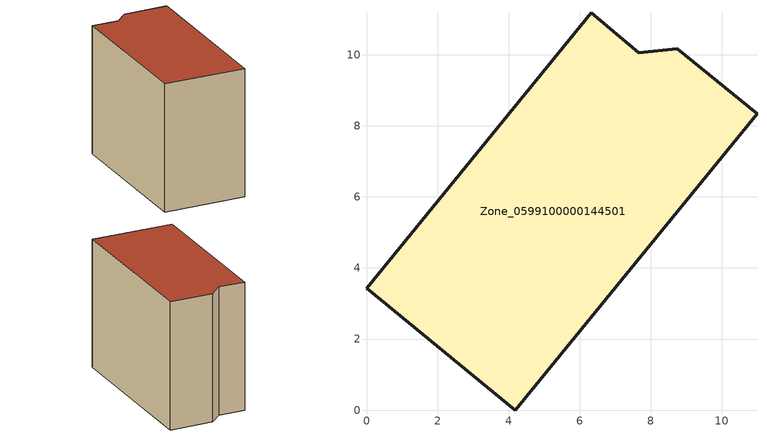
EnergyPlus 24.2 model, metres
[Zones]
Zone_0599100000144501
 floor ground (C_G): 4.18,0 0,3.43 6.33,11.18 7.66,10.06 8.75,10.17 10.99,8.34 z0
 wall outside (C_F): 8.75,10.17 7.66,10.06 6.33,11.18 0,3.43 4.18,0 10.99,8.34 8.75,10.17 z0:8.46
 roof outside (C_R): 4.18,0 10.99,8.34 8.75,10.17 7.66,10.06 6.33,11.18 0,3.43 z8.46
[BUILDING]
Pand.0599100000144501: North Axis=0; Terrain=City; Loads Convergence Tolerance Value=0.04; Temperature Convergence Tolerance Value=0.4; Solar Distribution=FullExterior; Maximum Number of Warmup Days=25; Minimum Number of Warmup Days=1
[Site:Location]
Rotterdam.The.Hague.AP_ZH_NLD Design_Conditions: Latitude=51.96; Longitude=4.45; Time Zone=1; Elevation=-4.5
[SITE:GROUNDTEMPERATURE:BUILDINGSURFACE]
18, 18, 18, 18, 18, 18, 18, 18, 18, 18, 18, 18
[MATERIAL] Thermal Absorptance=0.9; Solar Absorptance=0.7; Visible Absorptance=0.7
Name | Roughness | Thickness | Conductivity | Density | Specific Heat
G.TI.1946 | MediumSmooth | 0.15 | 1 | 540 | 1210
F.TI.1946 | Rough | 0.3 | 0.857143 | 1920 | 840
R.TI.1946 | MediumRough | 0.2 | 0.1 | 1500 | 1000
[CONSTRUCTION]
C_G: G.TI.1946
C_F: F.TI.1946
C_R: R.TI.1946
[ZONE]
Zone_0599100000144501: Type=1; Multiplier=1; Ceiling Height=Autocalculate; Volume=Autocalculate; Floor Area=autocalculate; Part of Total Floor Area=Yes
[ZONEINFILTRATION:DESIGNFLOWRATE]
Infil_Zone_0599100000144501: Zone or ZoneList or Space or SpaceList=Zone_0599100000144501; Schedule=AlwaysOn; Design Flow Rate Calculation Method=Flow/Area; Flow Rate per Floor Area=0.003; Constant Term Coefficient=1; Temperature Term Coefficient=0; Velocity Term Coefficient=0; Velocity Squared Term Coefficient=0
[HVACTEMPLATE:ZONE:IDEALLOADSAIRSYSTEM]
Zone_0599100000144501: Maximum Heating Supply Air Temperature=50; Minimum Cooling Supply Air Temperature=13; Maximum Heating Supply Air Humidity Ratio=0.0156; Minimum Cooling Supply Air Humidity Ratio=0.0077; Heating Limit=NoLimit; Cooling Limit=NoLimit; Dehumidification Control Type=ConstantSensibleHeatRatio; Cooling Sensible Heat Ratio=0.7; Dehumidification Setpoint=60; Humidification Control Type=None; Humidification Setpoint=30; Outdoor Air Method=None; Outdoor Air Flow Rate per Person=0.00944; Outdoor Air Flow Rate per Zone Floor Area=0; Outdoor Air Flow Rate per Zone=0; Demand Controlled Ventilation Type=None; Outdoor Air Economizer Type=NoEconomizer; Heat Recovery Type=None; Sensible Heat Recovery Effectiveness=0.7; Latent Heat Recovery Effectiveness=0.65
[ZONECONTROL:THERMOSTAT]
ThermostatControl_Zone_0599100000144501: Zone or ZoneList=Zone_0599100000144501; Control Type Schedule=DualSetpointControlType; Control 1=Thermostat_Zone_0599100000144501; Temperature Difference Between Cutout And Setpoint=0
[THERMOSTATSETPOINT:DUALSETPOINT]
Thermostat_Zone_0599100000144501: Heating Setpoint Temperature Schedule=HeatingSetpoint_Zone_0599100000144501; Cooling Setpoint Temperature Schedule=CoolingSetpoint_Zone_0599100000144501
[SCHEDULE:COMPACT]
HeatingSetpoint_Zone_0599100000144501: Through: 12/31, For: AllDays, Until: 24:00, 21
CoolingSetpoint_Zone_0599100000144501: Through: 12/31, For: AllDays, Until: 24:00, 24
DualSetpointControlType: Through: 12/31, For: AllDays, Until: 24:00, 4
AlwaysOn: Through: 12/31, For: AllDays, Until: 24:00, 1
